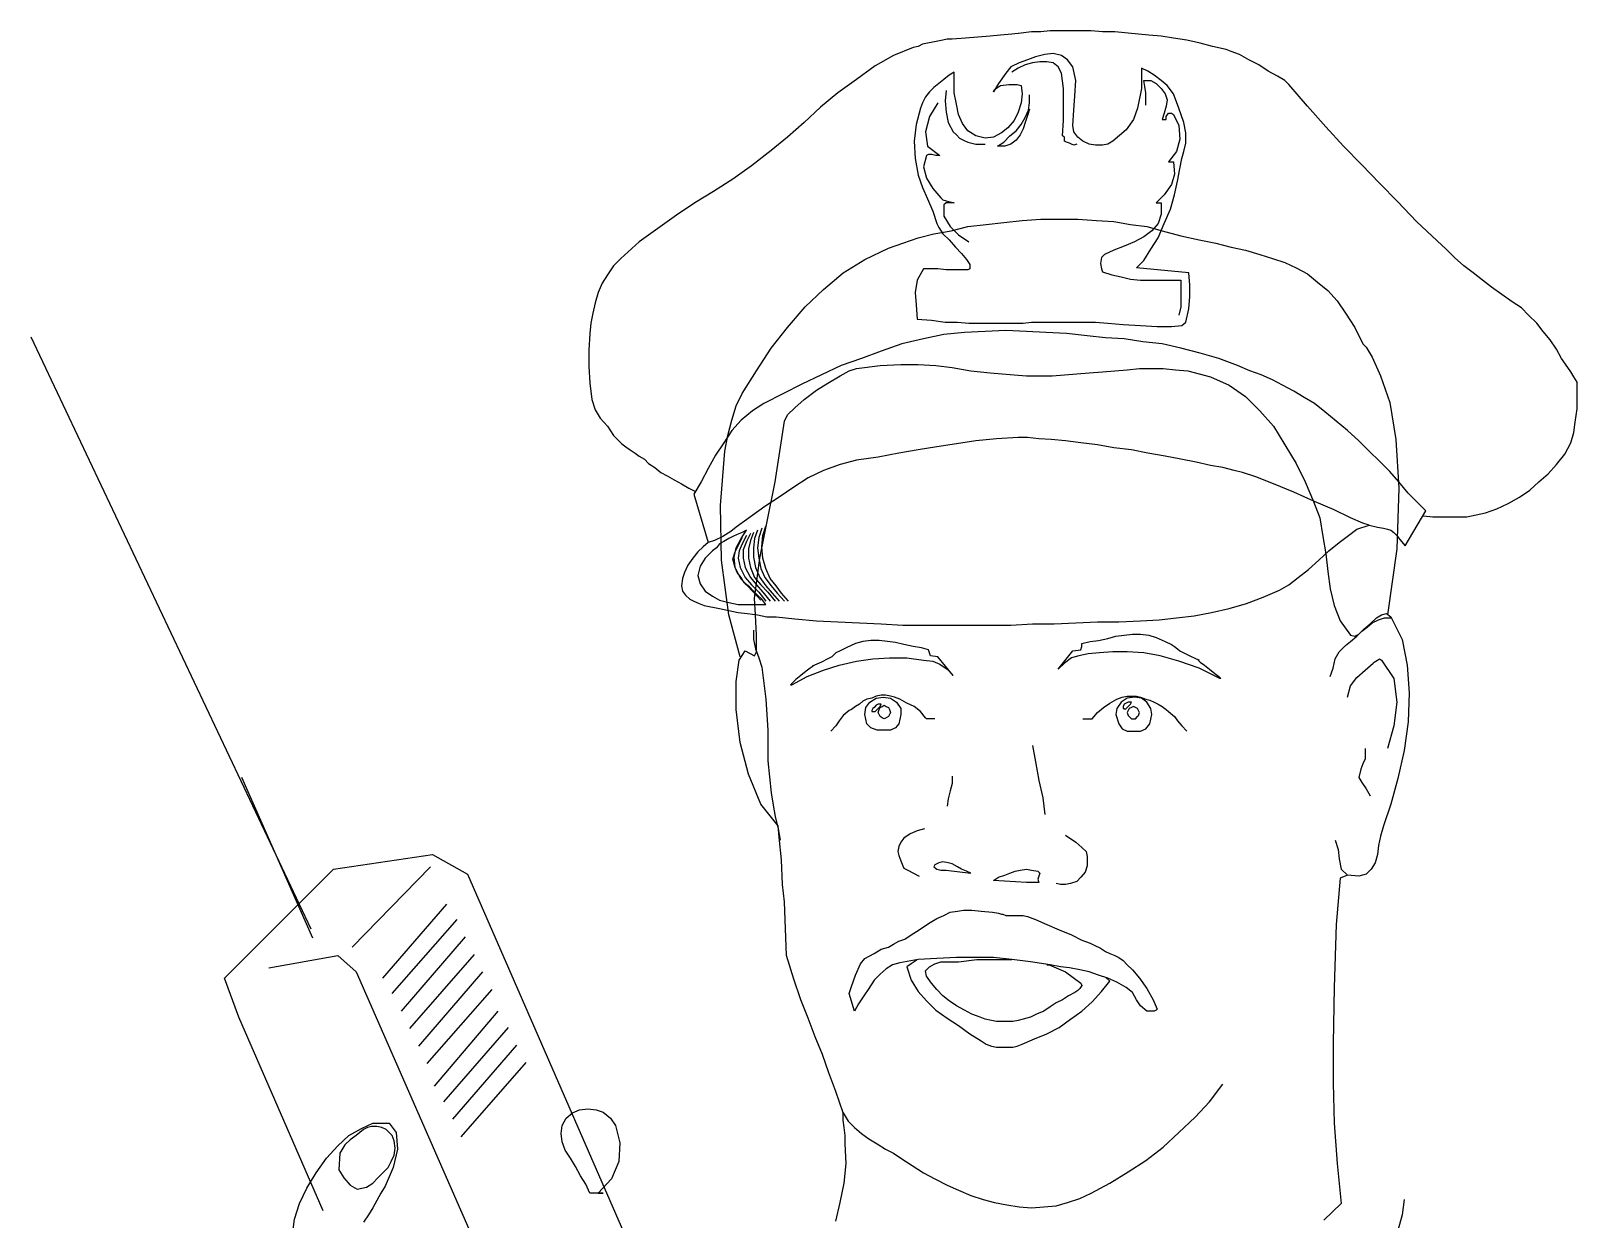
# Model space of a CAD drawing. Extents: x 139.28 to 139.9, y 57.95 to 59.89.
# Drawn here: x 139.2849 to 139.7041, y 59.5728 to 59.8948 of the extents above; entities that cross this region are included whole.
import ezdxf

# ---------------------------------------------------------------- set-up
doc = ezdxf.new("R2010")
doc.units = 0
doc.layers.get('0').update_dxf_attribs({"linetype": 'CONTINUOUS'})

msp = doc.modelspace()

# ---------------------------------------------------------------- linework, layer by layer
at = {"linetype": 'CONTINUOUS'}
for points in [[(139.6622, 59.76338), (139.66248, 59.76338), (139.66499, 59.76309), (139.66722, 59.76309), (139.66946, 59.76309), (139.67197, 59.76309), (139.67421, 59.76309), (139.67671, 59.76365), (139.67923, 59.76421), (139.6823, 59.76532), (139.68536, 59.76672), (139.68844, 59.7684), (139.69123, 59.77035), (139.69373, 59.77258), (139.69625, 59.77481), (139.69848, 59.77733), (139.70072, 59.78012), (139.70239, 59.78319), (139.70322, 59.78598), (139.70351, 59.78877), (139.70407, 59.79239), (139.70407, 59.79797), (139.70407, 59.79965), (139.70322, 59.80105), (139.70239, 59.80244), (139.70155, 59.80356), (139.69987, 59.80607), (139.69848, 59.80858), (139.69681, 59.8111), (139.69485, 59.81333), (139.69318, 59.81556), (139.69094, 59.8178), (139.68899, 59.81974), (139.68648, 59.82142), (139.6837, 59.82337), (139.68091, 59.82533), (139.67839, 59.82727), (139.67588, 59.82923), (139.67336, 59.83118), (139.67086, 59.83341), (139.66862, 59.83565), (139.66611, 59.83788), (139.66053, 59.84319), (139.6555, 59.84849), (139.65049, 59.85351), (139.64574, 59.85853), (139.64071, 59.86356), (139.63598, 59.86886), (139.63095, 59.87444), (139.62593, 59.88029), (139.62481, 59.88141), (139.62285, 59.88254), (139.62035, 59.88393), (139.61784, 59.8856), (139.61505, 59.88699), (139.61253, 59.88839), (139.6103, 59.88922), (139.60891, 59.88978), (139.60527, 59.89063), (139.60192, 59.89146), (139.5983, 59.8923), (139.59467, 59.89286), (139.59133, 59.89342), (139.58799, 59.89369), (139.5852, 59.89397), (139.58241, 59.89425), (139.57877, 59.89453), (139.57543, 59.89453), (139.57236, 59.89481), (139.5693, 59.89481), (139.56649, 59.89481), (139.56399, 59.89481), (139.5612, 59.89481), (139.55869, 59.89453), (139.55617, 59.89453), (139.55338, 59.89425), (139.55087, 59.89397), (139.5478, 59.89369), (139.54501, 59.89342), (139.54166, 59.89313), (139.53831, 59.89286), (139.53469, 59.89257), (139.5333, 59.89257), (139.53218, 59.8923), (139.53078, 59.89202), (139.52939, 59.89174), (139.52799, 59.89146), (139.5266, 59.89118), (139.52548, 59.89063), (139.52408, 59.89034), (139.51878, 59.88811), (139.51376, 59.88532), (139.50874, 59.88169), (139.50371, 59.87807), (139.49897, 59.87416), (139.49451, 59.86997), (139.49004, 59.86606), (139.48558, 59.86244), (139.48027, 59.85825), (139.47524, 59.85463), (139.46995, 59.85128), (139.46492, 59.84821), (139.4599, 59.84486), (139.45487, 59.84123), (139.44985, 59.83761), (139.44484, 59.83314), (139.44288, 59.83118), (139.4412, 59.82867), (139.43981, 59.82644), (139.4387, 59.82393), (139.43785, 59.82113), (139.4373, 59.81834), (139.43674, 59.81556), (139.43646, 59.81277), (139.43618, 59.80831), (139.43618, 59.80384), (139.43646, 59.79937), (139.43702, 59.79491), (139.43785, 59.79212), (139.43925, 59.78989), (139.4412, 59.78765), (139.44288, 59.78515), (139.44399, 59.78403), (139.44511, 59.78291), (139.44623, 59.78207), (139.44734, 59.78124), (139.44873, 59.7804), (139.44985, 59.77956), (139.45125, 59.77872), (139.45237, 59.7776), (139.45404, 59.77649), (139.45572, 59.7751), (139.45739, 59.77426), (139.45934, 59.77314), (139.4613, 59.77202), (139.46325, 59.77091), (139.46492, 59.77007), (139.46492, 59.76979)], [(139.58464, 59.83062), (139.58659, 59.83258), (139.58855, 59.83565), (139.5905, 59.83872), (139.59216, 59.84263), (139.59384, 59.84654), (139.59495, 59.85043), (139.59578, 59.85407), (139.59634, 59.85742), (139.5969, 59.86021), (139.59746, 59.86216), (139.59802, 59.86439), (139.59802, 59.86718), (139.59746, 59.86997), (139.59607, 59.87388), (139.59467, 59.87779), (139.59299, 59.88002), (139.59133, 59.88141), (139.58938, 59.88281), (139.58771, 59.88393), (139.58603, 59.88476), (139.58603, 59.87919), (139.58491, 59.87388), (139.5838, 59.87081), (139.58185, 59.86802), (139.57822, 59.86495), (139.57683, 59.86412), (139.57543, 59.86383), (139.57348, 59.86383), (139.5718, 59.86412), (139.57013, 59.86495), (139.56874, 59.86606), (139.56761, 59.86746), (139.56734, 59.86914), (139.56761, 59.87332), (139.56789, 59.87723), (139.56818, 59.88141), (139.56734, 59.88504), (139.56595, 59.88699), (139.56427, 59.88811), (139.56204, 59.88867), (139.55981, 59.88839), (139.55729, 59.88783), (139.55506, 59.88699), (139.55282, 59.88616), (139.55059, 59.88504), (139.5492, 59.88337), (139.54724, 59.88058), (139.54585, 59.87834), (139.54612, 59.8789), (139.5478, 59.88002), (139.55003, 59.88029), (139.55227, 59.88029), (139.55338, 59.88002), (139.55367, 59.87779), (139.55338, 59.87528), (139.55255, 59.87276), (139.55143, 59.87053), (139.54976, 59.86858), (139.54808, 59.86718), (139.54585, 59.86606), (139.54362, 59.86579), (139.5411, 59.86635), (139.53887, 59.86774), (139.53748, 59.8697), (139.53636, 59.8722), (139.5358, 59.875), (139.53525, 59.87807), (139.53525, 59.88085), (139.53525, 59.88364), (139.53385, 59.88281), (139.53245, 59.88169), (139.53106, 59.88058), (139.52966, 59.87946), (139.52855, 59.87834), (139.52743, 59.87695), (139.5266, 59.87528), (139.52604, 59.87388), (139.52492, 59.86941), (139.52437, 59.86495), (139.52464, 59.86021), (139.52548, 59.85574), (139.5266, 59.85239), (139.52799, 59.84933), (139.52939, 59.84598), (139.53051, 59.84263), (139.53106, 59.84151), (139.53218, 59.83984), (139.53385, 59.83816), (139.53553, 59.83621), (139.53719, 59.83453), (139.53859, 59.83286), (139.53943, 59.83147), (139.53943, 59.83035), (139.53887, 59.83007), (139.53719, 59.83007), (139.53525, 59.83007), (139.53301, 59.83007), (139.53078, 59.83035), (139.52883, 59.83035), (139.52743, 59.83035), (139.52687, 59.83035), (139.5252, 59.82727), (139.52464, 59.82393), (139.52492, 59.82059), (139.5252, 59.81668), (139.5291, 59.81639), (139.53274, 59.81584), (139.53609, 59.81584), (139.53915, 59.81556), (139.54194, 59.81556), (139.54445, 59.81556), (139.54668, 59.81556), (139.5492, 59.81556), (139.55143, 59.81556), (139.55394, 59.81556), (139.55617, 59.81584), (139.55896, 59.81584), (139.56175, 59.81584), (139.56483, 59.81584), (139.56818, 59.81584), (139.5718, 59.81584), (139.57348, 59.81584), (139.57683, 59.81556), (139.58101, 59.81528), (139.58576, 59.815), (139.59022, 59.81472), (139.59411, 59.81472), (139.5969, 59.815), (139.59802, 59.81584), (139.59886, 59.81946), (139.59913, 59.82281), (139.59913, 59.82588), (139.59886, 59.82923), (139.58464, 59.83062)], [(139.56845, 59.86412), (139.56761, 59.86383), (139.56705, 59.86412), (139.56649, 59.86439), (139.56566, 59.86467), (139.5651, 59.86495), (139.5651, 59.86551), (139.5651, 59.86606), (139.56455, 59.86635), (139.56483, 59.87053), (139.56483, 59.875), (139.56483, 59.87919), (139.56427, 59.88337), (139.56343, 59.88504), (139.56204, 59.88616), (139.56036, 59.88643), (139.55841, 59.88643), (139.55646, 59.88616), (139.5545, 59.8856), (139.55255, 59.88476), (139.55087, 59.88364)], [(139.58715, 59.87472), (139.58715, 59.8764), (139.58715, 59.87807), (139.58687, 59.87975), (139.58659, 59.88141), (139.58855, 59.88141), (139.58994, 59.88058), (139.59133, 59.87919), (139.59245, 59.87779), (139.59299, 59.87611), (139.59272, 59.87444), (139.59216, 59.87249), (139.5916, 59.87081), (139.59189, 59.87081), (139.59216, 59.87081), (139.59245, 59.87081), (139.59272, 59.87081), (139.59272, 59.87165), (139.59328, 59.87249), (139.59411, 59.87249), (139.59467, 59.8722), (139.59607, 59.86914), (139.59634, 59.86551), (139.59551, 59.86216), (139.59328, 59.85937), (139.59384, 59.85937), (139.59411, 59.85937), (139.59467, 59.85937), (139.59467, 59.85937), (139.59495, 59.85602), (139.59411, 59.85323), (139.59216, 59.85043), (139.58994, 59.84821), (139.5905, 59.84821), (139.59078, 59.84821), (139.59133, 59.84821), (139.59133, 59.84821), (139.59133, 59.84514), (139.5905, 59.84263), (139.58882, 59.84067), (139.58659, 59.839), (139.58408, 59.83761), (139.58129, 59.83649), (139.5785, 59.83537), (139.57598, 59.83426), (139.57515, 59.83341), (139.57487, 59.83174), (139.57515, 59.83035), (139.57543, 59.82951), (139.57794, 59.82867), (139.58045, 59.82812), (139.58297, 59.82756), (139.58576, 59.82727), (139.58855, 59.82727), (139.59105, 59.82727), (139.59384, 59.82727), (139.59663, 59.82727), (139.59663, 59.82504), (139.59663, 59.82253), (139.59663, 59.82003), (139.59607, 59.8178)], [(139.53301, 59.87863), (139.53274, 59.87584), (139.53301, 59.87276), (139.53357, 59.86997), (139.53497, 59.86746), (139.5358, 59.86662), (139.53665, 59.86579), (139.53775, 59.86523), (139.53887, 59.86467), (139.53998, 59.86439), (139.5411, 59.86412), (139.5425, 59.86412), (139.54362, 59.86412)], [(139.55561, 59.87361), (139.55506, 59.87193), (139.5545, 59.86997), (139.55394, 59.8683), (139.55311, 59.86662), (139.55199, 59.86523), (139.55059, 59.86412), (139.54892, 59.86356), (139.54697, 59.86356), (139.54864, 59.86467), (139.55032, 59.86635), (139.55199, 59.86774), (139.55338, 59.86941), (139.5545, 59.87137), (139.55534, 59.87332), (139.55561, 59.87528), (139.55561, 59.87751)], [(139.53078, 59.87528), (139.52855, 59.87165), (139.52743, 59.86746), (139.52799, 59.86356), (139.53134, 59.86104), (139.53022, 59.86104), (139.5291, 59.86132), (139.52827, 59.86132), (139.52771, 59.86104), (139.52687, 59.85798), (139.52771, 59.8549), (139.52939, 59.85211), (139.53162, 59.8496), (139.53218, 59.84904), (139.53301, 59.84877), (139.53413, 59.84849), (139.53525, 59.84821), (139.53441, 59.84821), (139.53385, 59.84821), (139.53301, 59.84821), (139.53245, 59.84764), (139.53245, 59.84458), (139.53413, 59.84179), (139.53636, 59.83955), (139.53915, 59.83761)], [(139.4772, 59.72514), (139.47414, 59.73658), (139.47218, 59.75138), (139.4719, 59.76617), (139.47302, 59.78095), (139.47385, 59.78515), (139.47497, 59.78933), (139.47609, 59.79323), (139.47776, 59.79658), (139.48167, 59.80272), (139.48558, 59.80886), (139.49004, 59.81445), (139.49478, 59.82003), (139.4998, 59.82477), (139.50511, 59.82923), (139.51097, 59.83286), (139.51738, 59.83593), (139.52129, 59.83732), (139.52548, 59.83872), (139.52966, 59.83984), (139.53441, 59.84067), (139.53887, 59.84179), (139.54389, 59.84235), (139.54864, 59.8429), (139.55367, 59.84346), (139.55869, 59.84375), (139.56371, 59.84375), (139.56874, 59.84375), (139.57375, 59.84346), (139.5785, 59.84319), (139.58297, 59.84235), (139.58743, 59.84179), (139.5916, 59.84067), (139.59663, 59.83928), (139.60165, 59.83816), (139.60612, 59.83732), (139.6103, 59.83621), (139.61421, 59.83537), (139.61811, 59.83426), (139.62146, 59.83314), (139.62481, 59.83202), (139.62788, 59.83062), (139.63095, 59.82895), (139.63374, 59.82672), (139.63653, 59.82448), (139.63904, 59.82169), (139.64127, 59.81834), (139.64379, 59.81445), (139.64602, 59.80998), (139.64686, 59.80914), (139.64853, 59.80635), (139.65076, 59.80132), (139.65328, 59.79407), (139.65494, 59.78403), (139.65579, 59.77091), (139.65523, 59.75444), (139.65272, 59.73658), (139.65272, 59.73658)], [(139.28494, 59.81193), (139.36083, 59.65147)], [(139.46856, 59.75612), (139.46715, 59.755), (139.46576, 59.75361), (139.46436, 59.75194), (139.46297, 59.74998), (139.46213, 59.74803), (139.46157, 59.74636), (139.4613, 59.7444), (139.46157, 59.74301), (139.46241, 59.74189), (139.46353, 59.74077), (139.46465, 59.74022), (139.46604, 59.73966), (139.46744, 59.7391), (139.46883, 59.73881), (139.47023, 59.73854), (139.47162, 59.73826), (139.47414, 59.7377), (139.47664, 59.73714), (139.47915, 59.73687), (139.48194, 59.73658), (139.48446, 59.73602), (139.48697, 59.73602), (139.48948, 59.73575), (139.49199, 59.73547), (139.49786, 59.73491), (139.50371, 59.73463), (139.50957, 59.73435), (139.51543, 59.73408), (139.52129, 59.73379), (139.52716, 59.73379), (139.53301, 59.73379), (139.53887, 59.73379), (139.54473, 59.73379), (139.55059, 59.73379), (139.55646, 59.73408), (139.56231, 59.73408), (139.56818, 59.73435), (139.57403, 59.73463), (139.57989, 59.73463), (139.58576, 59.73491), (139.59078, 59.73519), (139.59551, 59.73575), (139.60025, 59.73631), (139.605, 59.73714), (139.60974, 59.73826), (139.61449, 59.73966), (139.61896, 59.74133), (139.62341, 59.74328), (139.62593, 59.74468), (139.62843, 59.74663), (139.63123, 59.74886), (139.63402, 59.75138), (139.63681, 59.75389), (139.6396, 59.75612), (139.64212, 59.75808), (139.64435, 59.75974), (139.6477, 59.76086), (139.64993, 59.7603), (139.65159, 59.76003), (139.65272, 59.75974), (139.65355, 59.75947), (139.6544, 59.75891), (139.65523, 59.75808), (139.65606, 59.75696), (139.65746, 59.75529), (139.66304, 59.76477), (139.65829, 59.76952), (139.65579, 59.77258), (139.65328, 59.77537), (139.65049, 59.77816), (139.6477, 59.78095), (139.64491, 59.78374), (139.64183, 59.78654), (139.63877, 59.78904), (139.63569, 59.79156), (139.6329, 59.79379), (139.63011, 59.79547), (139.62732, 59.79714), (139.62425, 59.79882), (139.62146, 59.80021), (139.6184, 59.80161), (139.61532, 59.80272), (139.61197, 59.80411), (139.60695, 59.80607), (139.60192, 59.80746), (139.59663, 59.80886), (139.5916, 59.80998), (139.58632, 59.81054), (139.58129, 59.81137), (139.57627, 59.81165), (139.57124, 59.81221), (139.56566, 59.81277), (139.56008, 59.81305), (139.55478, 59.81333), (139.5492, 59.8136), (139.54362, 59.81333), (139.53804, 59.81305), (139.53245, 59.81249), (139.52687, 59.81137), (139.52102, 59.80998), (139.51543, 59.80802), (139.51013, 59.80607), (139.50454, 59.80411), (139.49925, 59.80161), (139.49395, 59.79909), (139.48892, 59.79658), (139.48362, 59.79379), (139.48055, 59.79183), (139.47749, 59.78933), (139.47497, 59.78654), (139.47274, 59.78319), (139.4705, 59.77984), (139.46856, 59.77621), (139.4666, 59.77258), (139.46465, 59.76923), (139.46856, 59.75612)], [(139.4892, 59.65873), (139.48864, 59.66348), (139.48837, 59.67017), (139.48781, 59.67631), (139.48752, 59.67938), (139.48278, 59.68524), (139.47944, 59.69334), (139.4772, 59.70198), (139.47609, 59.71091), (139.47609, 59.71845), (139.47693, 59.72431), (139.47859, 59.72682), (139.48111, 59.72543), (139.48167, 59.72653), (139.48167, 59.731), (139.48138, 59.73658), (139.48111, 59.74105), (139.4825, 59.75194), (139.48446, 59.76142), (139.48669, 59.77258), (139.4892, 59.78904), (139.49004, 59.79072), (139.49199, 59.79268), (139.49451, 59.79491), (139.49786, 59.79742), (139.50092, 59.79937), (139.50427, 59.80132), (139.50679, 59.80272), (139.50874, 59.80328), (139.51515, 59.80411), (139.52073, 59.8044), (139.52548, 59.8044), (139.53022, 59.80411), (139.53469, 59.80356), (139.53971, 59.80272), (139.54501, 59.80217), (139.55143, 59.80161), (139.55478, 59.80132), (139.55813, 59.80132), (139.56175, 59.80132), (139.5651, 59.80161), (139.56845, 59.80188), (139.5718, 59.80217), (139.57543, 59.80244), (139.57877, 59.80272), (139.58212, 59.803), (139.58547, 59.80328), (139.58882, 59.80328), (139.59189, 59.80328), (139.59523, 59.803), (139.59858, 59.80272), (139.60165, 59.80188), (139.60472, 59.80105), (139.60974, 59.79882), (139.61421, 59.79574), (139.61811, 59.79183), (139.62175, 59.78765), (139.62481, 59.78263), (139.62788, 59.7776), (139.63039, 59.77258), (139.63263, 59.76728), (139.6343, 59.76282), (139.63513, 59.75779), (139.63598, 59.75305), (139.63653, 59.7483), (139.63709, 59.74356), (139.63821, 59.7391), (139.63988, 59.73491), (139.64267, 59.731), (139.64379, 59.73073), (139.64491, 59.73128), (139.6463, 59.73267), (139.64797, 59.73408), (139.64965, 59.73575), (139.65105, 59.73658), (139.65244, 59.73687), (139.65355, 59.73602), (139.65662, 59.72988), (139.65802, 59.72291), (139.65858, 59.71538), (139.65829, 59.70757), (139.65718, 59.69975), (139.6555, 59.69222), (139.65355, 59.68524), (139.65159, 59.67938), (139.65076, 59.67659), (139.6502, 59.67407), (139.64993, 59.67157), (139.64937, 59.66933), (139.64826, 59.66766), (139.64686, 59.66627), (139.64491, 59.66571), (139.64183, 59.66598), (139.63988, 59.66514), (139.63877, 59.65259), (139.63821, 59.63557), (139.63792, 59.6205), (139.63792, 59.60962), (139.63821, 59.59874), (139.63904, 59.58785), (139.64016, 59.57697), (139.63542, 59.5725)], [(139.6477, 59.76086), (139.64602, 59.76142), (139.64267, 59.76282), (139.63821, 59.76505), (139.6329, 59.76728), (139.62732, 59.76979), (139.62175, 59.77202), (139.617, 59.77398), (139.61337, 59.7751), (139.61114, 59.77566), (139.60807, 59.77649), (139.60472, 59.77705), (139.60081, 59.77789), (139.59663, 59.77872), (139.59245, 59.77956), (139.58771, 59.7804), (139.58324, 59.78124), (139.5785, 59.7818), (139.57403, 59.78263), (139.56957, 59.78319), (139.56539, 59.78374), (139.56148, 59.78403), (139.55813, 59.7843), (139.55506, 59.78459), (139.55255, 59.78459), (139.54668, 59.7843), (139.5411, 59.78374), (139.5358, 59.78291), (139.53051, 59.78207), (139.52548, 59.78124), (139.52017, 59.7804), (139.51459, 59.77928), (139.50874, 59.77845), (139.50427, 59.77733), (139.4998, 59.77566), (139.49562, 59.7737), (139.49172, 59.77119), (139.48781, 59.7684), (139.4839, 59.76588), (139.47999, 59.76309), (139.47609, 59.7603), (139.4747, 59.75918), (139.47246, 59.75779), (139.47023, 59.75668), (139.46856, 59.75612)], [(139.48306, 59.76003), (139.48223, 59.75752), (139.48194, 59.75473), (139.48223, 59.75194), (139.48278, 59.74915), (139.4839, 59.74663), (139.48558, 59.7444), (139.48725, 59.74245), (139.4892, 59.74022)], [(139.49031, 59.74022), (139.48837, 59.74245), (139.48697, 59.7444), (139.48529, 59.74636), (139.48417, 59.74915), (139.48334, 59.75194), (139.48306, 59.755), (139.48334, 59.75808), (139.48417, 59.76058)], [(139.46967, 59.75389), (139.46771, 59.75194), (139.46632, 59.7497), (139.46576, 59.74719), (139.46632, 59.74495), (139.46771, 59.74301), (139.46967, 59.74161), (139.47162, 59.74049), (139.47414, 59.73993), (139.47664, 59.73937), (139.47915, 59.73937), (139.48167, 59.73937), (139.48417, 59.73937), (139.48306, 59.74077), (139.48194, 59.74189), (139.48083, 59.74301), (139.47971, 59.74412), (139.47832, 59.74524), (139.47749, 59.74663), (139.47636, 59.74803), (139.4758, 59.74942), (139.47553, 59.75221), (139.47609, 59.75473), (139.47749, 59.75724), (139.47888, 59.75947), (139.47776, 59.75891), (139.47636, 59.75835), (139.47524, 59.75779), (139.47414, 59.75724), (139.47274, 59.75639), (139.47162, 59.75583), (139.47079, 59.75473), (139.46967, 59.75389)], [(139.48278, 59.74049), (139.48083, 59.74272), (139.47888, 59.74468), (139.4772, 59.74663), (139.4758, 59.74942), (139.47524, 59.75165), (139.4758, 59.75361), (139.47664, 59.75529), (139.47776, 59.75752)], [(139.47888, 59.75808), (139.47776, 59.75583), (139.47693, 59.75389), (139.47664, 59.75194), (139.4772, 59.74942), (139.47859, 59.74663), (139.48027, 59.74468), (139.48223, 59.74272), (139.48417, 59.74022)], [(139.47999, 59.75864), (139.47888, 59.75639), (139.47803, 59.75417), (139.47803, 59.75194), (139.47859, 59.74942), (139.47999, 59.74663), (139.48167, 59.74468), (139.48334, 59.74272), (139.48529, 59.74022)], [(139.48083, 59.75891), (139.47999, 59.75668), (139.47944, 59.75444), (139.47944, 59.75194), (139.47999, 59.74942), (139.48111, 59.74663), (139.48278, 59.74468), (139.48473, 59.74272), (139.48669, 59.74022)], [(139.48194, 59.75947), (139.48111, 59.75724), (139.48083, 59.75473), (139.48083, 59.75221), (139.48138, 59.74942), (139.4825, 59.74663), (139.48417, 59.7444), (139.48585, 59.74245), (139.48781, 59.74022)], [(139.63709, 59.71985), (139.63792, 59.72208), (139.63848, 59.72459), (139.6396, 59.72653), (139.64127, 59.72821), (139.64267, 59.72934), (139.64435, 59.73073), (139.64574, 59.73212), (139.64714, 59.73323), (139.64853, 59.73435), (139.6502, 59.73519), (139.65188, 59.73575), (139.65384, 59.73575)], [(139.48083, 59.7324), (139.48083, 59.72988), (139.48138, 59.72738), (139.48223, 59.72487), (139.48306, 59.72235), (139.48417, 59.71371), (139.48473, 59.70533), (139.48473, 59.69696), (139.48558, 59.68831), (139.48613, 59.68496), (139.48669, 59.68189), (139.48752, 59.67854), (139.48808, 59.67547)], [(139.56734, 59.72682), (139.56957, 59.72709), (139.56984, 59.72793), (139.56984, 59.72878), (139.57208, 59.72934), (139.57431, 59.72961), (139.57683, 59.73017), (139.57906, 59.73073), (139.58129, 59.731), (139.58352, 59.73128), (139.58576, 59.73128), (139.58799, 59.731), (139.58994, 59.73044), (139.59245, 59.72934), (139.59411, 59.72849), (139.59495, 59.72793), (139.59578, 59.72738), (139.59634, 59.72682), (139.59746, 59.72626), (139.59913, 59.72543), (139.60165, 59.72431), (139.60137, 59.72431), (139.60192, 59.72375), (139.60304, 59.72291), (139.60444, 59.72179), (139.60583, 59.72068), (139.60695, 59.71985), (139.60751, 59.71929), (139.60723, 59.71929), (139.60165, 59.72208), (139.59607, 59.72403), (139.59105, 59.72543), (139.58659, 59.72626), (139.58212, 59.72653), (139.57822, 59.72653), (139.57459, 59.72626), (139.57152, 59.72599), (139.56901, 59.72543), (139.56705, 59.72487), (139.5651, 59.72347), (139.56343, 59.72179), (139.56734, 59.72682)], [(139.53078, 59.72514), (139.52883, 59.72543), (139.52855, 59.72626), (139.52827, 59.72709), (139.52631, 59.72765), (139.52408, 59.72793), (139.52157, 59.72849), (139.51934, 59.72905), (139.51711, 59.72934), (139.51488, 59.72961), (139.51264, 59.72961), (139.51041, 59.72934), (139.50845, 59.72878), (139.50594, 59.72765), (139.50427, 59.72682), (139.50315, 59.72626), (139.5026, 59.7257), (139.50204, 59.72514), (139.50092, 59.72459), (139.49925, 59.72375), (139.49674, 59.72264), (139.49701, 59.72264), (139.49618, 59.72208), (139.49506, 59.72124), (139.49366, 59.72012), (139.49227, 59.719), (139.49143, 59.71817), (139.49087, 59.71761), (139.49116, 59.71761), (139.49534, 59.71985), (139.4998, 59.72152), (139.504, 59.72291), (139.50874, 59.72403), (139.5132, 59.72459), (139.51767, 59.72487), (139.52241, 59.72487), (139.52687, 59.72431), (139.52939, 59.72403), (139.53134, 59.7232), (139.5333, 59.72179), (139.53497, 59.72012), (139.53078, 59.72514)], [(139.64183, 59.71426), (139.64267, 59.71733), (139.64435, 59.71956), (139.64658, 59.72152), (139.64881, 59.72347), (139.64909, 59.72375), (139.64993, 59.72431), (139.65049, 59.72459), (139.65105, 59.72431), (139.6544, 59.71929), (139.65523, 59.71286), (139.6544, 59.70645), (139.65272, 59.70031)], [(139.52995, 59.7084), (139.5291, 59.7084), (139.52855, 59.7084), (139.52771, 59.7084), (139.52743, 59.70868), (139.52604, 59.71036), (139.52437, 59.71175), (139.52241, 59.71259), (139.52046, 59.71371), (139.51906, 59.71426), (139.51794, 59.71454), (139.51655, 59.71482), (139.51543, 59.71482), (139.51403, 59.71454), (139.51292, 59.71398), (139.51153, 59.71371), (139.51041, 59.71315), (139.50957, 59.71231), (139.50845, 59.71175), (139.50735, 59.71091), (139.50679, 59.71063), (139.50511, 59.70924), (139.504, 59.70784), (139.50315, 59.70645), (139.50176, 59.70505)], [(139.51627, 59.70533), (139.51432, 59.70533), (139.51264, 59.70589), (139.51153, 59.70701), (139.51097, 59.70951), (139.51124, 59.71147), (139.51236, 59.71286), (139.51403, 59.71398), (139.51599, 59.71426), (139.51794, 59.71398), (139.51962, 59.71286), (139.52073, 59.71119), (139.52073, 59.70951), (139.52017, 59.70701), (139.51934, 59.70589), (139.51794, 59.70533), (139.51627, 59.70533)], [(139.57013, 59.7084), (139.57069, 59.7084), (139.57152, 59.7084), (139.57208, 59.7084), (139.57263, 59.7084), (139.57403, 59.71007), (139.57571, 59.71147), (139.57738, 59.71259), (139.57933, 59.71371), (139.58073, 59.71426), (139.58212, 59.71454), (139.58324, 59.71454), (139.58464, 59.71454), (139.58576, 59.71426), (139.58715, 59.71371), (139.58826, 59.71342), (139.58938, 59.71286), (139.5905, 59.71231), (139.5916, 59.71175), (139.59272, 59.71091), (139.59328, 59.71036), (139.59495, 59.70896), (139.59578, 59.70784), (139.5969, 59.70645), (139.5983, 59.70505)], [(139.5838, 59.70505), (139.58576, 59.70505), (139.58715, 59.70561), (139.58826, 59.70701), (139.58882, 59.70951), (139.58855, 59.71119), (139.58743, 59.71286), (139.58603, 59.71398), (139.58408, 59.71426), (139.58212, 59.71398), (139.58045, 59.71286), (139.57933, 59.71119), (139.57906, 59.70951), (139.57989, 59.70701), (139.58073, 59.70561), (139.58212, 59.70505), (139.5838, 59.70505)], [(139.51459, 59.71231), (139.51403, 59.71203), (139.51348, 59.71147), (139.5132, 59.71119), (139.51292, 59.71063), (139.51292, 59.71036), (139.5132, 59.71036), (139.51348, 59.71036), (139.51376, 59.71036), (139.51432, 59.71091), (139.51459, 59.71119), (139.51515, 59.71175), (139.51543, 59.71231), (139.51515, 59.71231), (139.51515, 59.71231), (139.51488, 59.71231), (139.51459, 59.71231)], [(139.51627, 59.7084), (139.51571, 59.70868), (139.51515, 59.70896), (139.51488, 59.70951), (139.51459, 59.71007), (139.51488, 59.71091), (139.51515, 59.71147), (139.51571, 59.71175), (139.51627, 59.71203), (139.51682, 59.71175), (139.51738, 59.71147), (139.51767, 59.71091), (139.51794, 59.71007), (139.51767, 59.70951), (139.51738, 59.70896), (139.51682, 59.70868), (139.51627, 59.7084)], [(139.58241, 59.71286), (139.58185, 59.71259), (139.58129, 59.71231), (139.58101, 59.71175), (139.58101, 59.71119), (139.58101, 59.71119), (139.58129, 59.71119), (139.58157, 59.71091), (139.58157, 59.71091), (139.58212, 59.71147), (139.58241, 59.71175), (139.58297, 59.71231), (139.58324, 59.71286), (139.58297, 59.71286), (139.58297, 59.71286), (139.58268, 59.71286), (139.58241, 59.71286)], [(139.5838, 59.7084), (139.58436, 59.7084), (139.58491, 59.70896), (139.5852, 59.70924), (139.58547, 59.71007), (139.5852, 59.71063), (139.58491, 59.71119), (139.58436, 59.71147), (139.5838, 59.71175), (139.58324, 59.71147), (139.58268, 59.71119), (139.58241, 59.71063), (139.58212, 59.71007), (139.58241, 59.70924), (139.58268, 59.70896), (139.58324, 59.7084), (139.5838, 59.7084)], [(139.55646, 59.70114), (139.55729, 59.69669), (139.55813, 59.69166), (139.55925, 59.68691), (139.55981, 59.68245)], [(139.64658, 59.70031), (139.64658, 59.69891), (139.64658, 59.69752), (139.64602, 59.69613), (139.64546, 59.69473), (139.64491, 59.69249), (139.64574, 59.6911), (139.64686, 59.68943), (139.64797, 59.68747)], [(139.53469, 59.69278), (139.53469, 59.69082), (139.53413, 59.68887), (139.53357, 59.68664), (139.5333, 59.68468)], [(139.36139, 59.64896), (139.34214, 59.69249)], [(139.52716, 59.67854), (139.5252, 59.67798), (139.52325, 59.67715), (139.52157, 59.67603), (139.52073, 59.67492), (139.52017, 59.6738), (139.5199, 59.6724), (139.52017, 59.67128), (139.52073, 59.66989), (139.52129, 59.66849), (139.52157, 59.66793), (139.52269, 59.66739), (139.52576, 59.66571)], [(139.56539, 59.67686), (139.56818, 59.67492), (139.56984, 59.67352), (139.57096, 59.6724), (139.57124, 59.67101), (139.57124, 59.66849), (139.57069, 59.66683), (139.56957, 59.66543), (139.56845, 59.66431), (139.56678, 59.66375), (139.56539, 59.66348), (139.56399, 59.66348), (139.56287, 59.66375)], [(139.63848, 59.67547), (139.63932, 59.67296), (139.6396, 59.67045), (139.64016, 59.66766), (139.64183, 59.66598)], [(139.36418, 59.57502), (139.34131, 59.62748), (139.3374, 59.63807), (139.36697, 59.66766), (139.39377, 59.67157), (139.40326, 59.66627), (139.47832, 59.49436), (139.45543, 59.46227), (139.45153, 59.45418), (139.42195, 59.44219), (139.41008, 59.46947)], [(139.372, 59.64645), (139.39321, 59.66822)], [(139.53971, 59.66654), (139.53859, 59.6671), (139.53719, 59.66766), (139.53609, 59.66822), (139.53469, 59.66905), (139.53357, 59.66933), (139.53218, 59.66961), (139.53106, 59.66933), (139.52995, 59.66878), (139.52966, 59.66822), (139.53051, 59.66766), (139.53162, 59.66739), (139.53301, 59.66739)], [(139.53971, 59.66654), (139.53859, 59.6671), (139.53719, 59.66766), (139.53609, 59.66822), (139.53469, 59.66905), (139.53357, 59.66933), (139.53218, 59.66961), (139.53106, 59.66933), (139.52995, 59.66878), (139.52966, 59.66822), (139.53051, 59.66766), (139.53162, 59.66739), (139.53301, 59.66739), (139.53971, 59.66654)], [(139.54585, 59.66458), (139.54724, 59.66543), (139.54892, 59.66598), (139.55032, 59.66654), (139.55171, 59.6671), (139.55311, 59.66739), (139.55478, 59.66766), (139.55617, 59.66739), (139.55785, 59.6671), (139.55841, 59.66654), (139.55813, 59.66571), (139.55785, 59.66487), (139.55813, 59.66404), (139.55729, 59.66404), (139.55646, 59.66404), (139.55561, 59.66404), (139.55478, 59.66404)], [(139.54585, 59.66458), (139.54724, 59.66543), (139.54892, 59.66598), (139.55032, 59.66654), (139.55171, 59.6671), (139.55311, 59.66739), (139.55478, 59.66766), (139.55617, 59.66739), (139.55785, 59.6671), (139.55841, 59.66654), (139.55813, 59.66571), (139.55785, 59.66487), (139.55813, 59.66404), (139.55729, 59.66404), (139.55646, 59.66404), (139.55561, 59.66404), (139.55478, 59.66404), (139.54585, 59.66458)], [(139.38037, 59.63807), (139.39767, 59.65817)], [(139.50315, 59.57223), (139.50427, 59.57724), (139.50539, 59.58255), (139.50594, 59.58785), (139.50567, 59.59315), (139.50567, 59.59539), (139.50539, 59.59762), (139.50511, 59.59957), (139.50511, 59.60153), (139.50315, 59.60738), (139.5012, 59.61241), (139.49953, 59.61743), (139.49757, 59.62217), (139.49562, 59.62719), (139.49366, 59.63222), (139.49172, 59.6378), (139.48976, 59.64421), (139.4892, 59.65873)], [(139.50679, 59.63389), (139.50735, 59.63584), (139.50845, 59.63892), (139.50985, 59.64198), (139.51097, 59.64338), (139.51348, 59.64477), (139.51543, 59.64589), (139.51738, 59.64645), (139.51878, 59.64729), (139.52017, 59.64812), (139.52185, 59.64868), (139.52352, 59.6498), (139.52576, 59.6512), (139.52827, 59.65287), (139.53051, 59.65426), (139.53245, 59.6551), (139.53413, 59.65594), (139.53609, 59.65622), (139.53775, 59.6565), (139.53998, 59.6565), (139.5425, 59.65622), (139.54557, 59.65594), (139.54724, 59.65566), (139.54808, 59.65538), (139.54836, 59.65538), (139.54836, 59.65538), (139.5492, 59.6551), (139.55087, 59.6551), (139.55394, 59.6551), (139.55506, 59.65482), (139.55729, 59.65399), (139.56036, 59.65259), (139.56371, 59.6512), (139.56705, 59.6498), (139.56984, 59.64841), (139.57208, 59.64756), (139.57319, 59.64701), (139.57487, 59.64617), (139.57627, 59.64533), (139.57738, 59.64477), (139.57877, 59.64421), (139.57989, 59.64366), (139.58101, 59.64282), (139.58212, 59.64171), (139.58352, 59.64031), (139.58547, 59.63807), (139.58743, 59.63528), (139.58911, 59.63222), (139.59022, 59.62971), (139.58994, 59.62943), (139.58938, 59.62915), (139.58826, 59.62915), (139.58743, 59.62915), (139.58576, 59.63054), (139.58464, 59.63222), (139.58352, 59.63418), (139.58185, 59.63557), (139.57933, 59.63696), (139.57683, 59.63807), (139.57431, 59.63892), (139.5718, 59.63975), (139.5693, 59.64031), (139.56649, 59.64087), (139.56399, 59.64115), (139.5612, 59.64171), (139.5559, 59.64254), (139.55087, 59.6431), (139.54585, 59.64366), (139.54083, 59.64366), (139.5358, 59.64366), (139.53051, 59.64338), (139.52548, 59.6431), (139.52046, 59.64227), (139.5185, 59.64171), (139.51682, 59.64059), (139.51515, 59.63919), (139.51348, 59.63753), (139.51208, 59.63528), (139.51068, 59.63333), (139.50929, 59.6311), (139.50818, 59.62915), (139.50679, 59.63389)], [(139.38289, 59.63389), (139.40046, 59.65399)], [(139.38539, 59.62915), (139.4027, 59.64924)], [(139.34939, 59.64087), (139.36809, 59.64421), (139.37311, 59.63975)], [(139.38763, 59.6244), (139.4052, 59.6445)], [(139.5252, 59.6431), (139.52492, 59.64282), (139.52352, 59.64198), (139.52241, 59.64115), (139.52352, 59.63753), (139.52548, 59.63445), (139.52771, 59.63194), (139.53022, 59.62943), (139.5333, 59.62719), (139.53636, 59.62525), (139.53943, 59.62301), (139.5425, 59.62105), (139.54389, 59.62022), (139.54529, 59.61966), (139.54668, 59.61938), (139.54808, 59.61938), (139.54947, 59.61938), (139.55115, 59.61938), (139.55227, 59.61966), (139.55367, 59.62022), (139.55701, 59.62161), (139.56036, 59.62301), (139.56371, 59.62469), (139.56678, 59.62692), (139.56984, 59.62915), (139.57263, 59.63166), (139.57515, 59.63445), (139.57738, 59.63724), (139.57627, 59.63836), (139.57627, 59.63836)], [(139.56036, 59.64171), (139.56092, 59.64171), (139.56539, 59.63975), (139.56957, 59.63668), (139.56984, 59.63613), (139.5693, 59.63528), (139.56874, 59.63474), (139.56789, 59.63418), (139.56622, 59.63333), (139.56455, 59.63222), (139.56287, 59.63139), (139.5612, 59.63027), (139.55952, 59.62915), (139.55757, 59.62831), (139.5559, 59.62748), (139.55394, 59.62692), (139.55255, 59.62664), (139.55115, 59.62636), (139.54947, 59.62636), (139.54808, 59.62636), (139.54668, 59.62636), (139.54529, 59.62664), (139.54362, 59.62692), (139.54222, 59.62748), (139.53998, 59.62831), (139.53804, 59.62943), (139.5358, 59.63054), (139.53385, 59.63194), (139.53218, 59.63333), (139.53051, 59.63501), (139.5291, 59.63668), (139.52771, 59.63863), (139.52743, 59.64003), (139.52855, 59.64115), (139.52995, 59.64198), (139.53162, 59.64254), (139.53636, 59.64254), (139.54139, 59.6431), (139.54641, 59.6431), (139.55087, 59.6431), (139.55087, 59.6431)], [(139.37311, 59.63975), (139.45153, 59.46088)], [(139.39013, 59.61966), (139.40744, 59.63975)], [(139.39237, 59.61491), (139.40995, 59.63501)], [(139.39432, 59.60877), (139.41163, 59.62915)], [(139.39683, 59.60459), (139.41442, 59.62469)], [(139.39935, 59.59985), (139.41664, 59.61994)], [(139.40158, 59.5951), (139.41916, 59.6152)], [(139.50511, 59.60153), (139.5065, 59.59929), (139.50818, 59.59762), (139.51013, 59.59595), (139.51208, 59.59455), (139.51432, 59.59315), (139.51655, 59.59175), (139.51878, 59.59064), (139.52073, 59.58925), (139.52381, 59.58729), (139.52687, 59.58534), (139.52995, 59.58367), (139.5333, 59.58199), (139.53636, 59.58059), (139.53971, 59.5792), (139.54306, 59.57808), (139.54612, 59.57724), (139.54947, 59.57668), (139.55282, 59.57612), (139.55617, 59.57585), (139.55952, 59.57612), (139.56287, 59.57641), (139.56595, 59.57724), (139.5693, 59.57836), (139.57236, 59.57976), (139.57738, 59.58255), (139.58241, 59.58561), (139.58715, 59.58869), (139.59189, 59.59231), (139.59607, 59.59622), (139.60053, 59.60041), (139.60444, 59.60459), (139.60807, 59.60933)], [(139.42892, 59.59818), (139.43004, 59.60013), (139.43171, 59.60153), (139.43367, 59.60236), (139.43591, 59.60264), (139.43814, 59.60236), (139.44009, 59.6018), (139.44205, 59.60013), (139.44344, 59.59818), (139.44455, 59.59343), (139.44428, 59.5884), (139.44232, 59.58367), (139.4387, 59.57976), (139.43897, 59.57976), (139.43953, 59.57976), (139.43981, 59.57976), (139.44009, 59.57976), (139.43897, 59.57976), (139.43785, 59.57976), (139.43674, 59.57976), (139.43646, 59.57976), (139.43535, 59.58226), (139.43395, 59.5845), (139.43256, 59.58701), (139.43116, 59.58925), (139.42977, 59.59148), (139.42892, 59.59371), (139.42865, 59.59595), (139.42892, 59.59818)], [(139.35498, 59.56134), (139.35637, 59.57279), (139.35777, 59.57697), (139.35972, 59.58115), (139.36223, 59.58534), (139.36502, 59.58925), (139.36809, 59.5926), (139.37116, 59.59539), (139.37451, 59.59734), (139.37758, 59.59874), (139.38204, 59.59874), (139.38399, 59.59622), (139.38428, 59.59175), (139.38316, 59.58673), (139.38204, 59.58422), (139.38093, 59.58171), (139.37981, 59.57976), (139.37869, 59.5778), (139.37758, 59.57585), (139.37646, 59.57389), (139.37507, 59.57194)], [(139.36837, 59.58617), (139.36976, 59.58394), (139.37144, 59.58199), (139.3734, 59.58087), (139.3759, 59.58143), (139.37758, 59.58255), (139.37898, 59.58394), (139.38037, 59.58534), (139.38177, 59.58673), (139.3826, 59.5884), (139.38343, 59.59008), (139.38372, 59.59204), (139.38343, 59.59399), (139.38289, 59.59539), (139.38204, 59.59622), (139.38121, 59.59706), (139.3801, 59.59762), (139.37869, 59.59789), (139.3773, 59.59789), (139.37619, 59.59762), (139.37507, 59.59706), (139.37311, 59.59539), (139.37144, 59.59427), (139.37005, 59.59287), (139.36865, 59.59064), (139.36837, 59.58617)], [(139.65718, 59.57808), (139.65662, 59.57389), (139.6555, 59.56971)]]:
    msp.add_lwpolyline(points, dxfattribs=at)

doc.saveas('drawing.dxf')
